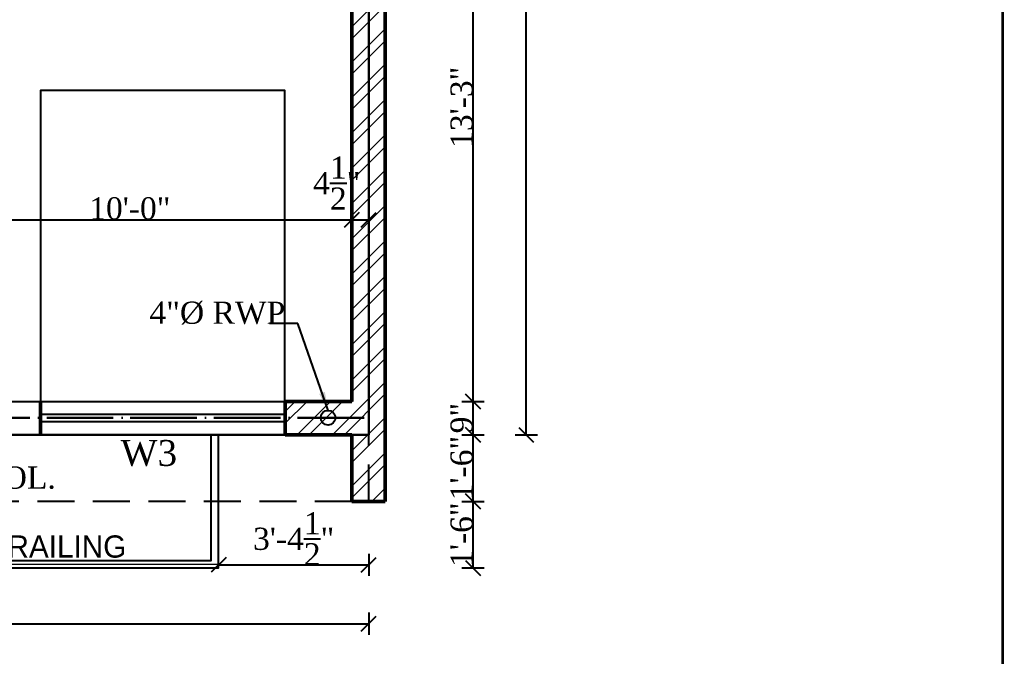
# Model space of a CAD drawing. Header units: feet. Extents: x 37458 to 42412, y -3338 to -325.
# Drawn here: x 39064.5 to 39330.1, y -1252 to -1079.9 of the extents above; entities that cross this region are included whole.
import ezdxf

# ---------------------------------------------------------------- set-up
doc = ezdxf.new("R2010")
doc.units = ezdxf.units.FT
doc.header["$MEASUREMENT"] = 0
doc.header["$PDMODE"] = 35
doc.header["$PDSIZE"] = 8
doc.linetypes.add('ACAD_ISO04W100', pattern=[30, 24, -3, 0, -3])
doc.linetypes.add('DASHED2', pattern=[0.375, 0.25, -0.125])
doc.layers.get('Defpoints').update_dxf_attribs({"color": 52})
for name, color, linetype, lineweight in [('BEAM', 6, 'ACAD_ISO04W100', 30), ('BLK_1_FLR_2_CARPET_AREA', 7, 'Continuous', 0), ('BLK_1_FLR_2_CHAJJA', 7, 'Continuous', 0), ('col tex', 13, 'Continuous', 25), ('dim', 161, 'Continuous', 25), ('dimensiom', 35, 'Continuous', 25), ('dimension', 203, 'Continuous', 25), ('HATCH', 254, 'Continuous', 13), ('joinery', 161, 'Continuous', 25), ('PROJECTION', 21, 'DASHED2', 25), ('RAILING', 113, 'Continuous', 25), ('SEAL', 102, 'Continuous', 35), ('Sewer', 30, 'Continuous', 25), ('TEXT', 7, 'Continuous', 30), ('wall', 1, 'Continuous', 50)]:
    doc.layers.add(name, color=color, linetype=linetype, lineweight=lineweight)
doc.layers.add('BLK_1_FLR_2_BLT_UP_AREA', color=7, linetype='Continuous', plot=False)
doc.layers.add('BLK_1_FLR_2_REGULAR_ROOM_5', color=1, linetype='Continuous', plot=False)
doc.layers.add('BLK_1_FLR_2_ROOM_5_LIGHT_VENTILATION_5', color=7, linetype='Continuous')
doc.styles.add("4''", font='romai___.ttf', dxfattribs={"height": 7})
doc.styles.get("Standard").update_dxf_attribs({"font": 'times.ttf', "height": 6})
doc.dimstyles.new('arrow', dxfattribs={"dimtxt": 6, "dimasz": 4, "dimexe": 3, "dimexo": 6, "dimgap": 0, "dimtad": 1, "dimzin": 3, "dimdsep": 46, "dimlunit": 4, "dimtxsty": 'Standard', "dimblk": 'OBLIQUE', "dimcen": 12, "dimclrd": 7, "dimclre": 256, "dimclrt": 7, "dimadec": 0, "dimazin": 0, "dimtfac": 1, "dimtofl": 0, "dimtmove": 0, "dimatfit": 3, "dimfxl": 3, "dimfxlon": 1, "dimtolj": 1, "dimtzin": 0, "dimlwd": -1, "dimlwe": -1, "dimarcsym": 0})

# ---------------------------------------------------------------- blocks, each defined once
blk = doc.blocks.new('_Oblique')
at = {"layer": 'dimensiom', "color": 0, "lineweight": -2}
blk.add_line((-0.5, -0.5), (0.5, 0.5), dxfattribs=at)
blk = doc.blocks.new('*D223')
at = {"layer": 'Defpoints', "color": 0, "ltscale": 0.75, "transparency": 16777216}
for p in [(38690.76, -1210.09), (39158.82, -1210.09), (39158.82, -1243.16)]:
    blk.add_point(p, dxfattribs=at)
at = {"layer": 'dimension', "ltscale": 0.75, "transparency": 16777216}
for p, q in [((38690.76, -1240.16), (38690.76, -1246.16)), ((39158.82, -1240.16), (39158.82, -1246.16))]:
    blk.add_line(p, q, dxfattribs=at)
at = {"layer": 'dimension', "color": 7, "ltscale": 0.75, "transparency": 16777216}
blk.add_line((38690.76, -1243.16), (39158.82, -1243.16), dxfattribs=at)
at = {"layer": 'dimension', "color": 7, "ltscale": 0.75, "transparency": 16777216, "xscale": 4, "yscale": 4, "zscale": 4, "rotation": 180}
blk.add_blockref('_Oblique', (38690.76, -1243.16), dxfattribs=at)
at = {"layer": 'dimension', "color": 7, "ltscale": 0.75, "transparency": 16777216, "xscale": 4, "yscale": 4, "zscale": 4}
blk.add_blockref('_Oblique', (39158.82, -1243.16), dxfattribs=at)
at = {"layer": 'dimension', "color": 7, "ltscale": 0.75, "transparency": 16777216, "insert": (38924.79, -1240.1), "char_height": 6, "attachment_point": 5}
blk.add_mtext('\\A1;39\'-0"', dxfattribs=at)
blk = doc.blocks.new('*D235')
at = {"layer": 'Defpoints', "color": 0, "ltscale": 0.75, "transparency": 16777216}
for p in [(39118.26, -1210.09), (39187.01, -1210.09), (39118.26, -1228.09)]:
    blk.add_point(p, dxfattribs=at)
at = {"layer": 'dimensiom', "ltscale": 0.75, "transparency": 16777216}
for p, q in [((39184.01, -1210.09), (39190.01, -1210.09)), ((39184.01, -1228.09), (39190.01, -1228.09))]:
    blk.add_line(p, q, dxfattribs=at)
at = {"layer": 'dimensiom', "color": 7, "ltscale": 0.75, "transparency": 16777216}
blk.add_line((39187.01, -1228.09), (39187.01, -1210.09), dxfattribs=at)
at = {"layer": 'dimensiom', "color": 7, "ltscale": 0.75, "transparency": 16777216, "xscale": 4, "yscale": 4, "zscale": 4}
for p, rotation in [((39187.01, -1210.09), 90), ((39187.01, -1228.09), 270)]:
    blk.add_blockref('_Oblique', p, dxfattribs=dict(at, rotation=rotation))
at = {"layer": 'dimensiom', "color": 7, "ltscale": 0.75, "transparency": 16777216, "insert": (39183.96, -1219.09), "char_height": 6, "attachment_point": 5, "rotation": 90}
blk.add_mtext('\\A1;1\'-6"', dxfattribs=at)
blk = doc.blocks.new('*D236')
at = {"layer": 'Defpoints', "color": 0, "ltscale": 0.75, "transparency": 16777216}
for p in [(39154.26, -1192.09), (39187.01, -1192.09), (39118.26, -1210.09)]:
    blk.add_point(p, dxfattribs=at)
at = {"layer": 'dimensiom', "ltscale": 0.75, "transparency": 16777216}
for p, q in [((39184.01, -1192.09), (39190.01, -1192.09)), ((39184.01, -1210.09), (39190.01, -1210.09))]:
    blk.add_line(p, q, dxfattribs=at)
at = {"layer": 'dimensiom', "color": 7, "ltscale": 0.75, "transparency": 16777216}
blk.add_line((39187.01, -1210.09), (39187.01, -1192.09), dxfattribs=at)
at = {"layer": 'dimensiom', "color": 7, "ltscale": 0.75, "transparency": 16777216, "xscale": 4, "yscale": 4, "zscale": 4}
for p, rotation in [((39187.01, -1192.09), 90), ((39187.01, -1210.09), 270)]:
    blk.add_blockref('_Oblique', p, dxfattribs=dict(at, rotation=rotation))
at = {"layer": 'dimensiom', "color": 7, "ltscale": 0.75, "transparency": 16777216, "insert": (39183.96, -1201.09), "char_height": 6, "attachment_point": 5, "rotation": 90}
blk.add_mtext('\\A1;1\'-6"', dxfattribs=at)
blk = doc.blocks.new('*D237')
at = {"layer": 'Defpoints', "color": 0, "ltscale": 0.75, "transparency": 16777216}
for p in [(39154.26, -1183.09), (39187.01, -1183.09), (39154.26, -1192.09)]:
    blk.add_point(p, dxfattribs=at)
at = {"layer": 'dimensiom', "ltscale": 0.75, "transparency": 16777216}
for p, q in [((39184.01, -1183.09), (39190.01, -1183.09)), ((39184.01, -1192.09), (39190.01, -1192.09))]:
    blk.add_line(p, q, dxfattribs=at)
at = {"layer": 'dimensiom', "color": 7, "ltscale": 0.75, "transparency": 16777216}
blk.add_line((39187.01, -1192.09), (39187.01, -1183.09), dxfattribs=at)
at = {"layer": 'dimensiom', "color": 7, "ltscale": 0.75, "transparency": 16777216, "xscale": 4, "yscale": 4, "zscale": 4}
for p, rotation in [((39187.01, -1183.09), 90), ((39187.01, -1192.09), 270)]:
    blk.add_blockref('_Oblique', p, dxfattribs=dict(at, rotation=rotation))
at = {"layer": 'dimensiom', "color": 7, "ltscale": 0.75, "transparency": 16777216, "insert": (39183.95, -1187.59), "char_height": 6, "attachment_point": 5, "rotation": 90}
blk.add_mtext('\\A1;9"', dxfattribs=at)
blk = doc.blocks.new('*D238')
at = {"layer": 'Defpoints', "color": 0, "ltscale": 0.75, "transparency": 16777216}
for p in [(39154.26, -1024.09), (39187.01, -1024.09), (39154.26, -1183.09)]:
    blk.add_point(p, dxfattribs=at)
at = {"layer": 'dimensiom', "ltscale": 0.75, "transparency": 16777216}
for p, q in [((39184.01, -1024.09), (39190.01, -1024.09)), ((39184.01, -1183.09), (39190.01, -1183.09))]:
    blk.add_line(p, q, dxfattribs=at)
at = {"layer": 'dimensiom', "color": 7, "ltscale": 0.75, "transparency": 16777216}
blk.add_line((39187.01, -1183.09), (39187.01, -1024.09), dxfattribs=at)
at = {"layer": 'dimensiom', "color": 7, "ltscale": 0.75, "transparency": 16777216, "xscale": 4, "yscale": 4, "zscale": 4}
for p, rotation in [((39187.01, -1024.09), 90), ((39187.01, -1183.09), 270)]:
    blk.add_blockref('_Oblique', p, dxfattribs=dict(at, rotation=rotation))
at = {"layer": 'dimensiom', "color": 7, "ltscale": 0.75, "transparency": 16777216, "insert": (39183.96, -1103.59), "char_height": 6, "attachment_point": 5, "rotation": 90}
blk.add_mtext('\\A1;13\'-3"', dxfattribs=at)
blk = doc.blocks.new('*D245')
at = {"layer": 'Defpoints', "color": 0, "ltscale": 0.75, "transparency": 16777216}
for p in [(39154.26, -586.09), (39201.39, -586.09), (39154.26, -1192.09)]:
    blk.add_point(p, dxfattribs=at)
at = {"layer": 'dimensiom', "ltscale": 0.75, "transparency": 16777216}
for p, q in [((39198.39, -586.09), (39204.39, -586.09)), ((39198.39, -1192.09), (39204.39, -1192.09))]:
    blk.add_line(p, q, dxfattribs=at)
at = {"layer": 'dimensiom', "color": 7, "ltscale": 0.75, "transparency": 16777216}
blk.add_line((39201.39, -1192.09), (39201.39, -586.09), dxfattribs=at)
at = {"layer": 'dimensiom', "color": 7, "ltscale": 0.75, "transparency": 16777216, "xscale": 4, "yscale": 4, "zscale": 4}
for p, rotation in [((39201.39, -586.09), 90), ((39201.39, -1192.09), 270)]:
    blk.add_blockref('_Oblique', p, dxfattribs=dict(at, rotation=rotation))
at = {"layer": 'dimensiom', "color": 7, "ltscale": 0.75, "transparency": 16777216, "insert": (39198.34, -889.09), "char_height": 6, "attachment_point": 5, "rotation": 90}
blk.add_mtext('\\A1;50\'-6"', dxfattribs=at)
blk = doc.blocks.new('*D272')
at = {"layer": 'Defpoints', "color": 0, "ltscale": 0.75, "transparency": 16777216}
for p in [(39034.26, -1134.27), (39154.26, -1134.01), (39154.26, -1134.27)]:
    blk.add_point(p, dxfattribs=at)
at = {"layer": 'dimensiom', "ltscale": 0.75, "transparency": 16777216}
for p, q in [((39034.26, -1134.01), (39034.26, -1131.01)), ((39154.26, -1134.01), (39154.26, -1131.01))]:
    blk.add_line(p, q, dxfattribs=at)
at = {"layer": 'dimensiom', "color": 7, "ltscale": 0.75, "transparency": 16777216}
blk.add_line((39034.26, -1134.01), (39154.26, -1134.01), dxfattribs=at)
at = {"layer": 'dimensiom', "color": 7, "ltscale": 0.75, "transparency": 16777216, "xscale": 4, "yscale": 4, "zscale": 4, "rotation": 180}
blk.add_blockref('_Oblique', (39034.26, -1134.01), dxfattribs=at)
at = {"layer": 'dimensiom', "color": 7, "ltscale": 0.75, "transparency": 16777216, "xscale": 4, "yscale": 4, "zscale": 4}
blk.add_blockref('_Oblique', (39154.26, -1134.01), dxfattribs=at)
at = {"layer": 'dimensiom', "color": 7, "ltscale": 0.75, "transparency": 16777216, "insert": (39094.26, -1130.95), "char_height": 6, "attachment_point": 5}
blk.add_mtext('\\A1;10\'-0"', dxfattribs=at)
blk = doc.blocks.new('*D273')
at = {"layer": 'Defpoints', "color": 0, "ltscale": 0.75, "transparency": 16777216}
for p in [(39154.26, -1134.27), (39158.82, -1134.01), (39158.82, -1134.27)]:
    blk.add_point(p, dxfattribs=at)
at = {"layer": 'dimensiom', "ltscale": 0.75, "transparency": 16777216}
for p, q in [((39154.26, -1134.01), (39154.26, -1131.01)), ((39158.82, -1134.01), (39158.82, -1131.01))]:
    blk.add_line(p, q, dxfattribs=at)
at = {"layer": 'dimensiom', "color": 7, "ltscale": 0.75, "transparency": 16777216}
blk.add_line((39154.26, -1134.01), (39158.82, -1134.01), dxfattribs=at)
at = {"layer": 'dimensiom', "color": 7, "ltscale": 0.75, "transparency": 16777216, "xscale": 4, "yscale": 4, "zscale": 4, "rotation": 180}
blk.add_blockref('_Oblique', (39154.26, -1134.01), dxfattribs=at)
at = {"layer": 'dimensiom', "color": 7, "ltscale": 0.75, "transparency": 16777216, "xscale": 4, "yscale": 4, "zscale": 4}
blk.add_blockref('_Oblique', (39158.82, -1134.01), dxfattribs=at)
at = {"layer": 'dimensiom', "color": 7, "ltscale": 0.75, "transparency": 16777216, "insert": (39150.18, -1124.07), "char_height": 6, "attachment_point": 5}
blk.add_mtext('\\A1;4{\\H1x;\\S1/2;}"', dxfattribs=at)
blk = doc.blocks.new('*D284')
at = {"layer": 'Defpoints', "color": 0, "ltscale": 0.75, "transparency": 16777216}
for p in [(39158.82, -1210.09), (39118.26, -1228.09), (39158.82, -1227.24)]:
    blk.add_point(p, dxfattribs=at)
at = {"layer": 'dimensiom', "ltscale": 0.75, "transparency": 16777216}
for p, q in [((39118.26, -1227.24), (39118.26, -1224.24)), ((39158.82, -1224.24), (39158.82, -1230.24))]:
    blk.add_line(p, q, dxfattribs=at)
at = {"layer": 'dimensiom', "color": 7, "ltscale": 0.75, "transparency": 16777216}
blk.add_line((39118.26, -1227.24), (39158.82, -1227.24), dxfattribs=at)
at = {"layer": 'dimensiom', "color": 7, "ltscale": 0.75, "transparency": 16777216, "xscale": 4, "yscale": 4, "zscale": 4, "rotation": 180}
blk.add_blockref('_Oblique', (39118.26, -1227.24), dxfattribs=at)
at = {"layer": 'dimensiom', "color": 7, "ltscale": 0.75, "transparency": 16777216, "xscale": 4, "yscale": 4, "zscale": 4}
blk.add_blockref('_Oblique', (39158.82, -1227.24), dxfattribs=at)
at = {"layer": 'dimensiom', "color": 7, "ltscale": 0.75, "transparency": 16777216, "insert": (39138.54, -1220.2), "char_height": 6, "attachment_point": 5}
blk.add_mtext('\\A1;3\'-4{\\H1x;\\S1/2;}"', dxfattribs=at)

msp = doc.modelspace()

# ---------------------------------------------------------------- hatches: boundary and pattern name
at = {"layer": 'HATCH', "ltscale": 0.75}
h = msp.add_hatch(dxfattribs=at)
h.set_pattern_fill('ANSI32', color=256, scale=18, style=0)
h.paths.add_polyline_path([(38695.2636, -595.0861), (38713.2636, -595.0861), (38713.2636, -586.0362), (38686.2636, -586.0362), (38686.2636, -1210.0861), (38695.2636, -1210.0861), (38695.2636, -1105.0861), (38695.2636, -1039.0861), (38695.2636, -895.0861), (38717.7636, -895.0861), (38717.7636, -890.5861), (38695.2636, -890.5861), (38695.2636, -827.5861), (38750.7636, -827.5861), (38750.7636, -860.5861), (38755.2636, -860.5861), (38755.2636, -823.0861), (38695.2636, -823.0861), (38695.2636, -787.0861), (38755.2636, -787.0861), (38786.8519, -787.0861), (38815.2636, -815.4977), (38815.2636, -886.0861), (38819.7636, -886.0861), (38819.7636, -813.6338), (38784.2159, -778.0861), (38695.2636, -778.0861)])
h.paths.add_polyline_path([(38848.2154, -586.0861), (38828.7636, -586.0861), (38828.7636, -718.0861), (38833.2636, -718.0861), (38833.2636, -595.0861), (38848.2154, -595.0861)], flags=17)
h.paths.add_polyline_path([(38911.2636, -586.0861), (38884.1744, -586.0861), (38884.1744, -595.0861), (38899.2636, -595.0861), (38899.2636, -703.0861), (38863.2636, -703.0861), (38863.2636, -707.5861), (38899.2636, -707.5861), (38899.2636, -755.5861), (38875.2636, -755.5861), (38875.2636, -778.0861), (38845.7342, -778.0861), (38833.2636, -765.6155), (38833.2636, -754.0861), (38828.7636, -754.0861), (38828.7636, -767.4795), (38848.3702, -787.0861), (38879.7636, -787.0861), (38879.7636, -760.0861), (38923.2636, -760.0861), (38923.2636, -787.0861), (38927.7636, -787.0861), (38927.7636, -755.5861), (38903.7636, -755.5861), (38903.7636, -595.0861), (38911.2636, -595.0861)])
h.paths.add_polyline_path([(39016.2636, -586.0861), (38987.7636, -586.0861), (38987.7636, -595.0861), (39011.7636, -595.0861), (39011.7636, -769.0861), (39007.2636, -769.0861), (39007.2636, -787.0861), (39016.2636, -787.0861)])
h.paths.add_polyline_path([(39061.3546, -586.0861), (39052.3186, -586.0861), (39052.3186, -595.0861), (39061.3546, -595.0861)])
h.paths.add_polyline_path([(39163.2636, -586.0861), (39139.3546, -586.0861), (39139.3546, -595.0861), (39154.2636, -595.0861), (39154.2636, -865.0802), (39135.5136, -865.0802), (39135.5136, -869.5802), (39154.2636, -869.5802), (39154.2636, -905.5802), (39135.5136, -905.5802), (39135.5136, -910.0802), (39154.2636, -910.0802), (39154.2636, -991.0861), (39154.2636, -1000.0861), (39154.2636, -1183.0861), (39136.2636, -1183.0861), (39136.2636, -1192.0861), (39154.2636, -1192.0861), (39154.2636, -1210.0861), (39163.2636, -1210.0861)])
h.paths.add_polyline_path([(39124.2636, -778.0861), (39061.2636, -778.0861), (39061.2636, -787.0861), (39076.2636, -787.0861), (39076.2636, -878.5802), (39076.2636, -881.5861), (39085.2636, -881.5861), (39085.2636, -869.5802), (39099.5136, -869.5802), (39099.5136, -865.0802), (39080.7636, -865.0802), (39080.7636, -787.0861), (39124.2636, -787.0861)])
h.paths.add_polyline_path([(39099.5136, -905.5802), (39085.2636, -905.5802), (39085.2636, -899.5861), (39076.2636, -899.5861), (39076.2636, -1000.0861), (39080.7636, -1000.0861), (39080.7636, -910.0802), (39099.5136, -910.0802)])
h.paths.add_polyline_path([(39034.2636, -1000.0861), (39029.7636, -1000.0861), (39029.7636, -1183.0861), (39010.2636, -1183.0861), (39010.2636, -1192.0861), (39034.2636, -1192.0861)])
h.paths.add_polyline_path([(38891.7636, -1183.0861), (38876.7636, -1183.0861), (38876.7636, -1039.0861), (38867.7636, -1039.0861), (38867.7636, -1192.0861), (38891.7636, -1192.0861)])
h.paths.add_polyline_path([(38819.7636, -938.5861), (38815.2636, -938.5861), (38815.2636, -1048.0861), (38819.7636, -1048.0861)], flags=17)
h.paths.add_polyline_path([(38801.7636, -890.5861), (38750.7636, -890.5861), (38750.7636, -895.0861), (38801.7636, -895.0861)], flags=17)

# ---------------------------------------------------------------- linework, layer by layer
at = {"layer": 'BEAM', "ltscale": 0.75}
msp.add_line((39157.5942, -1187.5153), (38695.2636, -1187.5153), dxfattribs=at)
at = {"layer": 'BLK_1_FLR_2_BLT_UP_AREA', "color": 25, "ltscale": 0.75}
msp.add_lwpolyline([(39158.8186, -586.0861), (38690.8186, -586.0861), (38690.8186, -1192.0861), (39158.8186, -1192.0861)], close=True, dxfattribs=at)
at = {"layer": 'BLK_1_FLR_2_BLT_UP_AREA', "color": 1, "ltscale": 0.75}
msp.add_lwpolyline([(39158.8186, -1192.0861), (38690.6873, -1192.0861), (38690.6873, -856.1427), (39158.8186, -856.1427)], close=True, dxfattribs=at)
at = {"layer": 'BLK_1_FLR_2_CARPET_AREA', "color": 25, "ltscale": 0.75}
msp.add_lwpolyline([(39076.2636, -787.0861), (39076.2636, -1000.0861), (39080.7636, -1000.0861), (39080.7636, -910.0802), (39154.2636, -910.0802), (39154.2636, -991.0861), (39110.7636, -991.0861), (39110.7636, -1024.0861), (39154.2636, -1024.0861), (39154.2636, -1183.0861), (39034.2636, -1183.0861)], dxfattribs=at)
at = {"layer": 'BLK_1_FLR_2_CHAJJA'}
msp.add_lwpolyline([(38731.2636, -1227.0861), (39118.2636, -1227.0861), (39118.2636, -1192.0861), (38731.2636, -1192.0861)], close=True, dxfattribs=at)
at = {"layer": 'BLK_1_FLR_2_REGULAR_ROOM_5', "color": 1, "ltscale": 0.75}
msp.add_lwpolyline([(39154.2636, -1024.0861), (39034.2636, -1024.0861), (39034.2636, -1183.0861), (39154.2636, -1183.0861)], close=True, dxfattribs=at)
at = {"layer": 'BLK_1_FLR_2_ROOM_5_LIGHT_VENTILATION_5', "color": 114, "ltscale": 0.75}
msp.add_lwpolyline([(39070.1483, -1183.0861), (39136.1483, -1183.0861), (39136.1483, -1099.0861), (39070.1483, -1099.0861)], close=True, dxfattribs=at)
at = {"layer": 'dim', "ltscale": 0.75}
for p, q in [((39070.1483, -1183.0861), (39136.2636, -1183.0861)), ((39136.2636, -1186.5861), (39070.1483, -1186.5861)), ((39136.2636, -1188.5861), (39070.1483, -1188.5861)), ((39034.2636, -1192.0861), (39070.1483, -1192.0861)), ((39070.1483, -1192.0861), (39136.2636, -1192.0861))]:
    msp.add_line(p, q, dxfattribs=at)
at = {"layer": 'PROJECTION', "ltscale": 40}
for p, q in [((39158.8186, -1210.0861), (39158.8186, -586.0861)), ((39154.2636, -1210.0861), (38695.2636, -1210.0861))]:
    msp.add_line(p, q, dxfattribs=at)
at = {"layer": 'RAILING', "linetype": 'Continuous', "ltscale": 40}
for p, q in [((39116.2636, -1208.0861), (39116.2636, -1192.0861)), ((38733.3186, -1226.0861), (39116.2636, -1226.0861)), ((38731.3186, -1228.0861), (39118.2636, -1228.0861))]:
    msp.add_line(p, q, dxfattribs=at)
for points in [[(38731.2636, -1192.0861), (38731.2636, -1228.0861), (39118.2636, -1228.0861), (39118.2636, -1192.0861)], [(38733.2636, -1192.0861), (38733.2636, -1226.0861), (39116.2636, -1226.0861), (39116.2636, -1208.0861)]]:
    msp.add_lwpolyline(points, dxfattribs=at)
at = {"layer": 'SEAL', "ltscale": 0.75}
msp.add_lwpolyline([(37481.4509, -325.4414), (39330.0528, -325.4414), (39330.0528, -1308.9249), (37481.4509, -1308.9249)], close=True, dxfattribs=at)
at = {"layer": 'Sewer', "ltscale": 0.75}
msp.add_circle((39147.8346, -1187.4898), 2, dxfattribs=at)
at = {"layer": 'wall', "ltscale": 0.75}
for p, q in [((39163.2636, -1210.0861), (39163.2636, -586.0861)), ((39154.2636, -1183.0861), (39154.2636, -991.0861)), ((39070.1483, -1192.0861), (39070.1483, -1183.0861)), ((39070.1483, -1192.0861), (39070.1483, -1183.0861)), ((39136.2636, -1192.0861), (39136.2636, -1183.0861)), ((39136.2636, -1183.0861), (39154.2636, -1183.0861)), ((39154.2636, -1183.0861), (39154.2636, -1183.0861)), ((39136.2636, -1192.0861), (39154.2636, -1192.0861)), ((39154.2636, -1210.0861), (39154.2636, -1192.0861)), ((39154.2636, -1210.0861), (39163.2636, -1210.0861)), ((39154.2636, -1210.0861), (39163.2636, -1210.0861))]:
    msp.add_line(p, q, dxfattribs=at)

# ---------------------------------------------------------------- texts
at = {"layer": 'col tex', "ltscale": 0.75, "insert": (39033.4639, -1200.6658), "char_height": 8, "width": 40.652874, "attachment_point": 1}
msp.add_mtext('\\A1;{\\H0.75x;RCC COL.}', dxfattribs=at)
at = {"layer": 'joinery', "lineweight": 25, "insert": (39091.7744, -1193.5043), "char_height": 7, "width": 16.360485, "attachment_point": 1, "style": "4''"}
msp.add_mtext('\\A1;{\\fRomantic|b0|i0|c2|p2;W3}', dxfattribs=at)
at = {"layer": 'Sewer', "ltscale": 0.75, "insert": (39099.5716, -1156.1049), "char_height": 6, "width": 37.275361, "attachment_point": 1, "style": "4''"}
msp.add_mtext('{\\fRomantic|b0|i0|c2|p2;4"%%C RWP}', dxfattribs=at)
at = {"layer": 'TEXT', "insert": (38983.2518, -1219.293), "char_height": 9, "width": 122.160789, "attachment_point": 1, "style": "4''"}
msp.add_mtext('\\A1;{\\H0.6667x;3\'-3"HIGH PARAPET/RAILING}', dxfattribs=at)

# ---------------------------------------------------------------- dimensions: what is measured, and where the dimension line sits
at = {"layer": 'dimensiom', "ltscale": 0.75}
for base, p1, p2, picture, middle in [((39201.3918, -586.0861), (39154.2636, -1192.0861), (39154.2636, -586.0861), '*D245', (39198.3399, -889.0861)), ((39187.0077, -1210.0861), (39118.2636, -1228.0861), (39118.2636, -1210.0861), '*D235', (39183.9557, -1219.0861))]:
    dim = msp.add_linear_dim(base=base, p1=p1, p2=p2, angle=90, dimstyle='arrow', dxfattribs=at)
    dim.commit()
    dim.dimension.update_dxf_attribs({"geometry": picture, "text_midpoint": middle})
for base, p1, p2, picture, middle in [((39187.0077, -1024.0861), (39154.2636, -1183.0861), (39154.2636, -1024.0861), '*D238', (39183.9557, -1103.5861)), ((39187.0077, -1183.0861), (39154.2636, -1192.0861), (39154.2636, -1183.0861), '*D237', (39183.9471, -1187.5861)), ((39187.0077, -1192.0861), (39118.2636, -1210.0861), (39154.2636, -1192.0861), '*D236', (39183.9557, -1201.0861))]:
    dim = msp.add_linear_dim(base=base, p1=p1, p2=p2, angle=90, dimstyle='arrow', override={"dimtmove": 1}, dxfattribs=at)
    dim.commit()
    dim.dimension.update_dxf_attribs({"geometry": picture, "text_midpoint": middle})
dim = msp.add_linear_dim(base=(39158.8186, -1134.00539), p1=(39154.26361, -1134.26676), p2=(39158.8186, -1134.26676), dimstyle='arrow', override={"dimtmove": 1}, dxfattribs=at)
dim.commit()
dim.dimension.update_dxf_attribs({"geometry": '*D273', "text_midpoint": (39150.18089, -1131.05449), "dimtype": 160})
dim = msp.add_linear_dim(base=(39154.2636, -1134.0054), p1=(39034.2636, -1134.2668), p2=(39154.2636, -1134.2668), dimstyle='arrow', override={"dimtmove": 1}, dxfattribs=at)
dim.commit()
dim.dimension.update_dxf_attribs({"geometry": '*D272', "text_midpoint": (39094.2636, -1130.9535)})
dim = msp.add_linear_dim(base=(39158.8186, -1227.23961), p1=(39118.26361, -1228.08605), p2=(39158.8186, -1210.08605), dimstyle='arrow', dxfattribs=at)
dim.commit()
dim.dimension.update_dxf_attribs({"geometry": '*D284', "text_midpoint": (39138.54111, -1220.20068)})
at = {"layer": 'dimension', "ltscale": 0.75}
dim = msp.add_linear_dim(base=(39158.8186, -1243.16175), p1=(38690.76361, -1210.08605), p2=(39158.8186, -1210.08605), dimstyle='arrow', dxfattribs=at)
dim.commit()
dim.dimension.update_dxf_attribs({"geometry": '*D223', "text_midpoint": (38924.79111, -1240.10118)})

# ---------------------------------------------------------------- leaders
at = {"layer": 'Sewer', "ltscale": 0.75}
msp.add_leader([(39147.8346, -1185.4898), (39139.6814, -1162.0158), (39131.9943, -1162.0158)], dimstyle='arrow', override={"dimasz": 5, "dimtad": 0}, dxfattribs=at)

doc.saveas('drawing.dxf')
